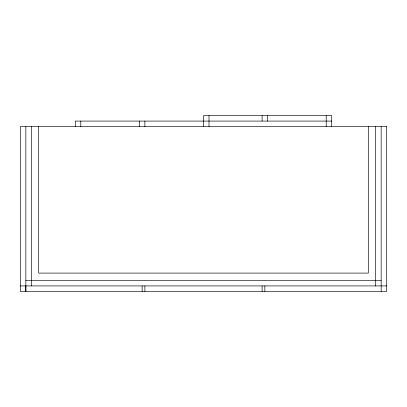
<?xml version="1.0" encoding="UTF-8"?>
<svg xmlns="http://www.w3.org/2000/svg" width="407" height="407" viewBox="0 0 407 407"><rect width="100%" height="100%" fill="white"/><g stroke="black" fill="none" stroke-linecap="round" stroke-linejoin="round"><path stroke-width="0.61" d="M25.845 285.918L25.845 291.412L25.845 126.577M331.705 121.083L75.295 121.083L75.295 126.577M25.845 280.423L381.156 280.423M20.35 285.918L386.65 285.918M381.156 126.577L381.156 291.412M375.661 126.577L375.661 285.918M368.335 126.577L368.335 273.097L38.665 273.097L38.665 126.577M331.705 126.577L331.705 115.588L203.5 115.588L203.5 126.577M326.211 115.588L326.211 126.577M267.603 115.588L267.603 121.083M264.855 285.918L264.855 291.412M262.108 115.588L262.108 121.083M262.108 285.918L262.108 291.412M208.995 115.588L208.995 126.577M144.892 121.083L144.892 126.577M144.892 285.918L144.892 291.412M142.145 285.918L142.145 291.412M139.398 121.083L139.398 126.577M80.79 121.083L80.79 126.577M31.339 126.577L31.339 285.918M386.65 126.577L20.35 126.577L20.35 291.412L386.65 291.412L386.65 126.577"/></g></svg>
